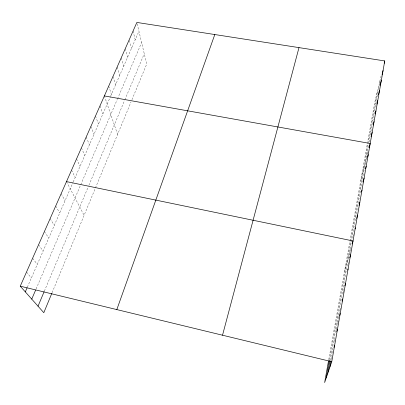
<?xml version="1.0" encoding="UTF-8"?>
<svg xmlns="http://www.w3.org/2000/svg" width="405" height="405" viewBox="0 0 405 405"><rect width="100%" height="100%" fill="white"/><g stroke="black" fill="none" stroke-linecap="round" stroke-linejoin="round"><path stroke-width="0.3" stroke-dasharray="2.02 1.52" d="M329.528 359.756L368.008 143.815M368.12 143.213L377.247 91.975M330.303 360.44L368.631 144.524M369.071 142.039L379.92 80.924M331.417 359.387L331.857 356.906M332.515 353.185L332.844 351.327M334.56 341.617L334.879 339.805M336.601 330.065L336.925 328.222M337.578 324.542L337.902 322.699M338.013 322.086L338.231 320.861M338.555 319.018L338.874 317.221M338.98 316.624L339.4 314.224M339.506 313.627L339.719 312.427M340.144 310.033L340.458 308.235M343.141 293.073L343.465 291.246M343.572 290.638L343.789 289.418M348.244 264.217L348.563 262.394M353.261 235.837L353.479 234.606M328.733 359.675L374.772 102.222L381.262 75.376M360.764 180.554L367.467 154.229M367.613 153.662L368.044 151.956M344.468 271.679L350.851 248.761M52.103 292.663L131.048 101.923M131.964 99.706L146.706 64.081L136.87 22.437M44.353 291.165L88.168 187.014M88.882 185.318L124.598 100.42M124.841 99.853L144.256 53.703M36.121 288.912L117.253 99.443M117.49 98.891L141.618 42.54M27.327 287.241L72.961 182.569M73.209 182.002L110.418 96.658M110.666 96.091L138.945 31.231M26.497 272.054L31.367 277.967M32.602 258.243L37.295 264.374M38.571 244.752L43.092 251.08M44.403 231.554L48.762 238.079M50.109 218.654L54.305 225.362M55.688 206.034L59.732 212.914M61.15 193.686L65.043 200.733M66.491 181.607L84.093 215.369M71.569 170.125L75.188 177.466M76.54 158.876L80.033 166.354M81.415 147.855L84.782 155.464M86.189 137.052L89.439 144.782M90.872 126.461L94.001 134.313M95.464 116.083L98.481 124.041M99.964 105.902L102.875 113.962M104.379 95.914L117.602 134.404M108.712 86.118L111.415 94.375M112.96 76.51L115.567 84.858M117.131 67.078L119.642 75.507M121.222 57.819L123.641 66.329M125.241 48.732L127.57 57.318M129.337 40.384L131.428 48.468M133.063 31.043L135.219 39.771"/><path stroke-width="0.61" d="M328.516 360.895L324.638 382.563L331.751 361.69L384.75 60.937L136.87 22.437L20.25 286.183L43.811 312.695L51.86 293.245M326.369 377.475L329.422 360.354M328.263 371.927L330.197 361.042M330.212 366.206L331.087 361.245M384.188 63.271L384.75 60.937M382.072 74.601L383.054 70.556M380.128 85.268L381.328 80.367M378.523 94.608L379.561 90.366M376.878 104.161L377.764 100.567M375.197 113.926L375.931 110.975M373.187 125.084L374.063 121.591M371.137 136.444L372.149 132.425M369.117 147.744L370.2 143.486L104.379 95.914M367.598 157.165L368.211 154.776M365.573 168.652L366.181 166.308M363.052 182.108L364.105 178.084M361.503 191.945L361.984 190.112M222.527 335.218L298.991 47.618M359.022 205.386L359.817 202.409M356.658 218.457L357.605 214.974M355.028 228.952L355.342 227.818M352.193 243.952L353.028 240.955L66.491 181.607M349.763 257.702L350.583 254.801M347.763 270.1L348.087 268.981M344.832 285.869L345.526 283.5M342.053 301.209L342.736 298.941M339.663 315.419L340.22 313.617M336.747 331.518L337.466 329.24M333.943 347.404L334.646 345.262M116.817 309.592L214.807 34.541M38.029 306.19L44.115 291.732M31.747 299.123L35.635 290.046M25.307 291.873L27.074 287.818M20.25 286.183L331.751 361.69"/></g></svg>
